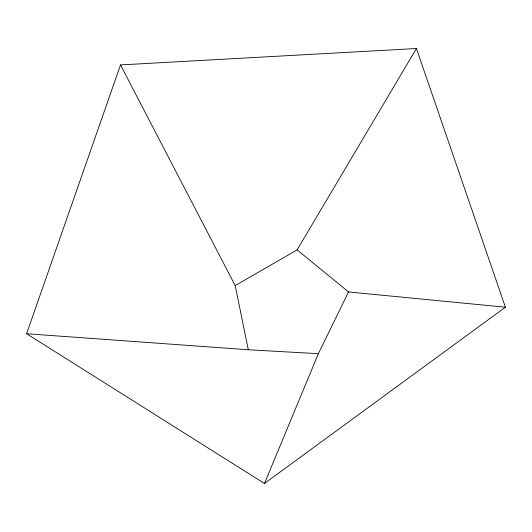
<?xml version="1.0" encoding="UTF-8"?>
<svg xmlns="http://www.w3.org/2000/svg" width="532" height="532" viewBox="0 0 532 532"><rect width="100%" height="100%" fill="white"/><g stroke="black" fill="none" stroke-linecap="round" stroke-linejoin="round"><path stroke-width="0.8" d="M26.6 333.737L120.518 64.917L416.43 48.518L505.4 307.203L264.471 483.482L26.6 333.737L248.311 349.75L318.362 353.687L348.533 291.955L505.4 307.203M264.471 483.482L318.362 353.687M248.311 349.75L235.184 285.591L297.129 249.874L416.43 48.518M297.129 249.874L348.533 291.955M120.518 64.917L235.184 285.591"/></g></svg>
